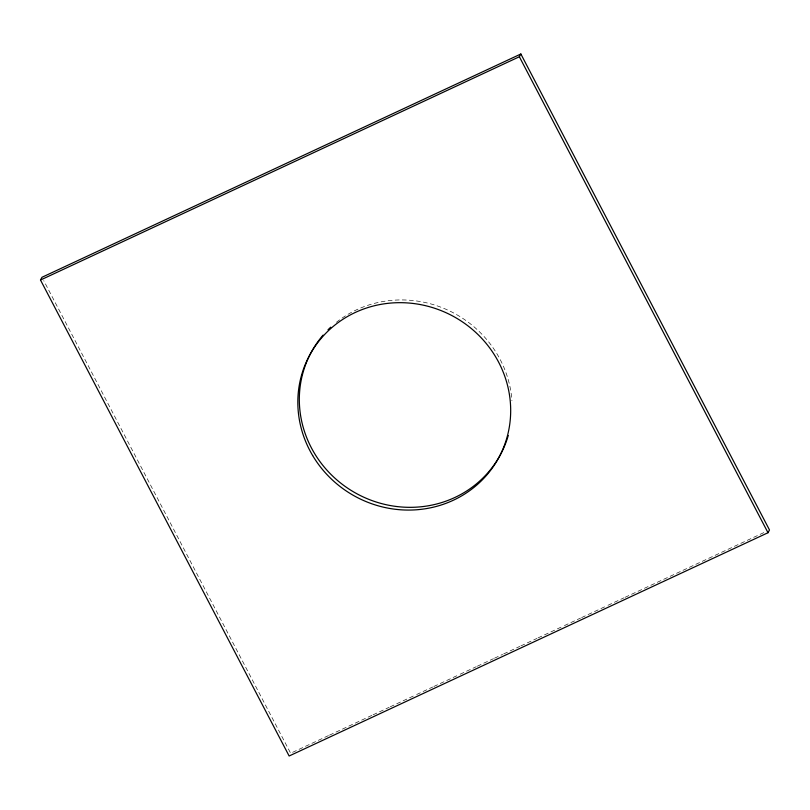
<?xml version="1.0" encoding="UTF-8"?>
<svg xmlns="http://www.w3.org/2000/svg" width="810" height="810" viewBox="0 0 810 810"><rect width="100%" height="100%" fill="white"/><g stroke="black" fill="none" stroke-linecap="round" stroke-linejoin="round"><path stroke-width="0.61" stroke-dasharray="4.05 3.04" d="M328.435 735.622L290.638 753.249L43.75 280.635M329.589 735.095L371.972 715.331M373.116 714.795L389.154 707.312M390.298 706.776L415.51 695.031M416.654 694.494L432.692 687.022M433.836 686.485L459.037 674.73M460.181 674.193L476.219 666.721M477.373 666.184L493.411 658.702M494.556 658.176L502.575 654.429M503.719 653.903L519.757 646.421M520.901 645.884L536.939 638.412M538.083 637.875L563.294 626.12M564.438 625.593L580.476 618.111M581.62 617.574L606.822 605.829M607.966 605.293L624.004 597.81M625.158 597.284L764.913 532.109M336.393 322.309A107.558 102.526 28.6 0 1 446.826 309.653A107.558 102.526 28.6 0 1 511.93 400.697"/><path stroke-width="1.21" d="M40.5 280.027L41.998 277.273L520.86 53.997L769.5 529.973L768.001 532.727L289.14 756.003L40.5 280.027L519.362 56.751L520.86 53.997M519.362 56.751L768.001 532.727M508.265 435.486A107.558 102.526 28.6 0 1 356.906 493.776A107.558 102.526 28.6 0 1 323.099 335.107M327.999 329.812A107.558 102.526 28.6 0 1 330.733 327.179M312.66 455.544A107.558 102.526 28.6 0 0 496.986 460.86A107.558 102.526 28.6 0 0 403.107 302.717A107.558 102.526 28.6 0 0 312.66 455.544"/></g></svg>
